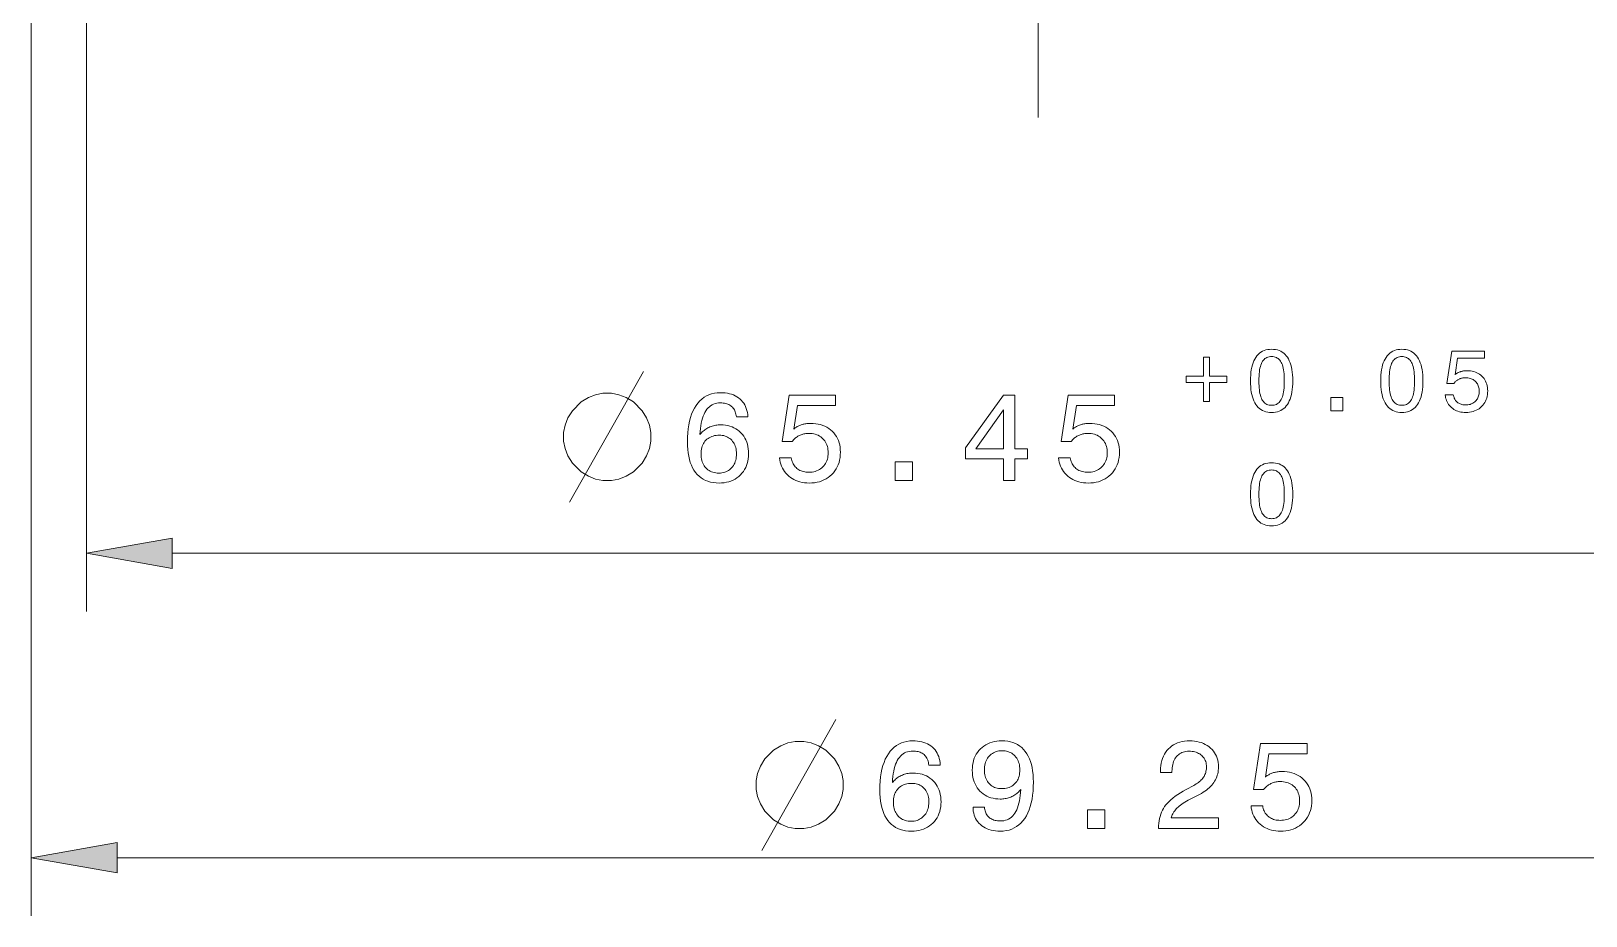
# Model space of a CAD drawing. Extents: x 0 to 297, y 0 to 420.
# Drawn here: x 74 to 127.5, y 122.9 to 153.3 of the extents above; entities that cross this region are included whole.
import ezdxf

# ---------------------------------------------------------------- set-up
doc = ezdxf.new("R2010")
doc.units = 0
doc.linetypes.add('DASHDOT', pattern=[18.5, 12, -3, 0.5, -3])

msp = doc.modelspace()

# ---------------------------------------------------------------- linework, layer by layer
at = {"color": 7, "linetype": 'DASHDOT', "lineweight": 13}
msp.add_line((108.657, 378.695), (108.657, 150.381), dxfattribs=at)
at = {"color": 7, "lineweight": 13}
for p, q in [((74.032, 172.708), (74.032, 122.926)), ((75.932, 154.208), (75.932, 133.396)), ((78.886, 135.396), (138.427, 135.396)), ((76.986, 124.926), (140.327, 124.926))]:
    msp.add_line(p, q, dxfattribs=at)
for points in [[(115.96, 141.32), (115.962, 141.424), (115.968, 141.523), (115.977, 141.617), (115.99, 141.705), (116.007, 141.789), (116.027, 141.868), (116.052, 141.941), (116.079, 142.009), (116.111, 142.073), (116.146, 142.131), (116.185, 142.184), (116.228, 142.231), (116.273, 142.273), (116.322, 142.309), (116.375, 142.339), (116.431, 142.364), (116.49, 142.384), (116.552, 142.398), (116.619, 142.406), (116.688, 142.409), (116.758, 142.406), (116.824, 142.398), (116.887, 142.384), (116.947, 142.365), (117.003, 142.34), (117.055, 142.31), (117.104, 142.274), (117.15, 142.232), (117.192, 142.185), (117.23, 142.133), (117.265, 142.075), (117.296, 142.012), (117.324, 141.944), (117.348, 141.87), (117.368, 141.792), (117.385, 141.708), (117.398, 141.619), (117.407, 141.524), (117.412, 141.425), (117.414, 141.32), (117.412, 141.215), (117.407, 141.116), (117.398, 141.022), (117.385, 140.933), (117.368, 140.849), (117.348, 140.771), (117.324, 140.698), (117.296, 140.63), (117.265, 140.567), (117.23, 140.51), (117.192, 140.458), (117.15, 140.411), (117.104, 140.37), (117.055, 140.334), (117.003, 140.304), (116.947, 140.279), (116.887, 140.26), (116.824, 140.246), (116.758, 140.238), (116.688, 140.235), (116.619, 140.238), (116.552, 140.246), (116.49, 140.26), (116.431, 140.279), (116.375, 140.304), (116.322, 140.335), (116.273, 140.37), (116.228, 140.412), (116.185, 140.459), (116.146, 140.511), (116.111, 140.569), (116.079, 140.632), (116.052, 140.7), (116.027, 140.773), (116.007, 140.851), (115.99, 140.935), (115.977, 141.023), (115.968, 141.117), (115.962, 141.216)], [(120.438, 141.32), (120.44, 141.424), (120.445, 141.523), (120.455, 141.617), (120.468, 141.705), (120.484, 141.789), (120.505, 141.868), (120.529, 141.941), (120.557, 142.009), (120.588, 142.073), (120.624, 142.131), (120.663, 142.184), (120.705, 142.231), (120.751, 142.273), (120.8, 142.309), (120.852, 142.339), (120.908, 142.364), (120.967, 142.384), (121.03, 142.398), (121.096, 142.406), (121.165, 142.409), (121.235, 142.406), (121.302, 142.398), (121.365, 142.384), (121.424, 142.365), (121.48, 142.34), (121.533, 142.31), (121.582, 142.274), (121.627, 142.232), (121.669, 142.185), (121.708, 142.133), (121.743, 142.075), (121.774, 142.012), (121.801, 141.944), (121.825, 141.87), (121.846, 141.792), (121.862, 141.708), (121.875, 141.619), (121.884, 141.524), (121.89, 141.425), (121.891, 141.32), (121.89, 141.215), (121.884, 141.116), (121.875, 141.022), (121.862, 140.933), (121.846, 140.849), (121.825, 140.771), (121.801, 140.698), (121.774, 140.63), (121.743, 140.567), (121.708, 140.51), (121.669, 140.458), (121.627, 140.411), (121.582, 140.37), (121.533, 140.334), (121.48, 140.304), (121.424, 140.279), (121.365, 140.26), (121.302, 140.246), (121.235, 140.238), (121.165, 140.235), (121.096, 140.238), (121.03, 140.246), (120.967, 140.26), (120.908, 140.279), (120.852, 140.304), (120.8, 140.335), (120.751, 140.37), (120.705, 140.412), (120.663, 140.459), (120.624, 140.511), (120.588, 140.569), (120.557, 140.632), (120.529, 140.7), (120.505, 140.773), (120.484, 140.851), (120.468, 140.935), (120.455, 141.023), (120.445, 141.117), (120.44, 141.216)], [(122.656, 140.843), (122.936, 140.843), (122.942, 140.811), (122.95, 140.781), (122.959, 140.751), (122.97, 140.724), (122.983, 140.697), (122.998, 140.672), (123.014, 140.649), (123.032, 140.627), (123.051, 140.606), (123.073, 140.587), (123.096, 140.57), (123.12, 140.554), (123.145, 140.54), (123.172, 140.528), (123.2, 140.518), (123.229, 140.51), (123.259, 140.503), (123.29, 140.499), (123.323, 140.496), (123.357, 140.495), (123.398, 140.496), (123.438, 140.5), (123.476, 140.507), (123.513, 140.515), (123.547, 140.527), (123.58, 140.541), (123.612, 140.558), (123.642, 140.577), (123.67, 140.599), (123.696, 140.623), (123.721, 140.65), (123.743, 140.678), (123.762, 140.708), (123.779, 140.739), (123.793, 140.772), (123.804, 140.807), (123.813, 140.843), (123.82, 140.881), (123.823, 140.92), (123.825, 140.961), (123.823, 141.003), (123.82, 141.043), (123.813, 141.082), (123.804, 141.119), (123.793, 141.154), (123.779, 141.187), (123.763, 141.218), (123.743, 141.248), (123.722, 141.276), (123.698, 141.302), (123.672, 141.326), (123.644, 141.348), (123.614, 141.367), (123.582, 141.383), (123.549, 141.397), (123.514, 141.409), (123.477, 141.418), (123.439, 141.424), (123.399, 141.428), (123.357, 141.429), (123.333, 141.429), (123.309, 141.427), (123.285, 141.425), (123.262, 141.421), (123.24, 141.417), (123.218, 141.412), (123.196, 141.405), (123.175, 141.398), (123.154, 141.39), (123.133, 141.38), (123.113, 141.37), (123.094, 141.359), (123.075, 141.347), (123.057, 141.334), (123.039, 141.32), (123.021, 141.305), (123.004, 141.289), (122.988, 141.272), (122.972, 141.254), (122.957, 141.236), (122.716, 141.236), (122.882, 142.348), (124.003, 142.348), (124.003, 142.101), (123.084, 142.101), (123, 141.535), (123.015, 141.548), (123.031, 141.561), (123.047, 141.572), (123.064, 141.583), (123.082, 141.594), (123.1, 141.604), (123.119, 141.613), (123.138, 141.621), (123.157, 141.629), (123.178, 141.636), (123.198, 141.643), (123.219, 141.649), (123.241, 141.654), (123.263, 141.659), (123.285, 141.662), (123.307, 141.666), (123.33, 141.668), (123.354, 141.67), (123.377, 141.671), (123.401, 141.671), (123.465, 141.669), (123.525, 141.663), (123.584, 141.654), (123.64, 141.64), (123.693, 141.623), (123.744, 141.602), (123.792, 141.577), (123.838, 141.548), (123.881, 141.516), (123.921, 141.479), (123.959, 141.44), (123.992, 141.398), (124.022, 141.353), (124.047, 141.307), (124.069, 141.258), (124.087, 141.206), (124.101, 141.152), (124.111, 141.096), (124.116, 141.037), (124.118, 140.976), (124.116, 140.911), (124.11, 140.849), (124.1, 140.789), (124.085, 140.732), (124.066, 140.677), (124.043, 140.625), (124.016, 140.575), (123.985, 140.527), (123.949, 140.483), (123.91, 140.44), (123.867, 140.401), (123.821, 140.366), (123.773, 140.336), (123.722, 140.309), (123.669, 140.286), (123.614, 140.268), (123.555, 140.254), (123.495, 140.243), (123.432, 140.237), (123.366, 140.235), (123.307, 140.237), (123.251, 140.242), (123.197, 140.25), (123.145, 140.262), (123.094, 140.277), (123.046, 140.296), (123, 140.317), (122.956, 140.342), (122.914, 140.371), (122.874, 140.403), (122.836, 140.437), (122.802, 140.474), (122.772, 140.513), (122.745, 140.554), (122.721, 140.597), (122.701, 140.642), (122.685, 140.689), (122.672, 140.738), (122.662, 140.79)], [(114.344, 142.133), (114.556, 142.133), (114.556, 141.478), (115.152, 141.478), (115.152, 141.268), (114.556, 141.268), (114.556, 140.613), (114.344, 140.613), (114.344, 141.268), (113.745, 141.268), (113.745, 141.478), (114.344, 141.478)], [(116.25, 141.32), (116.251, 141.235), (116.254, 141.156), (116.259, 141.08), (116.267, 141.01), (116.276, 140.944), (116.288, 140.883), (116.302, 140.826), (116.318, 140.774), (116.336, 140.727), (116.356, 140.685), (116.378, 140.646), (116.403, 140.612), (116.43, 140.582), (116.46, 140.556), (116.492, 140.533), (116.526, 140.515), (116.563, 140.501), (116.602, 140.491), (116.644, 140.485), (116.688, 140.483), (116.732, 140.485), (116.774, 140.491), (116.813, 140.501), (116.85, 140.515), (116.884, 140.533), (116.916, 140.555), (116.946, 140.581), (116.973, 140.611), (116.997, 140.645), (117.019, 140.682), (117.039, 140.725), (117.057, 140.772), (117.072, 140.823), (117.086, 140.88), (117.097, 140.941), (117.107, 141.008), (117.114, 141.078), (117.119, 141.154), (117.122, 141.235), (117.123, 141.32), (117.122, 141.405), (117.119, 141.486), (117.114, 141.562), (117.107, 141.633), (117.097, 141.7), (117.086, 141.761), (117.072, 141.818), (117.057, 141.87), (117.039, 141.917), (117.019, 141.959), (116.997, 141.997), (116.973, 142.031), (116.946, 142.061), (116.916, 142.086), (116.884, 142.108), (116.85, 142.126), (116.813, 142.14), (116.774, 142.15), (116.732, 142.156), (116.688, 142.158), (116.644, 142.156), (116.602, 142.15), (116.563, 142.14), (116.526, 142.126), (116.492, 142.108), (116.46, 142.086), (116.43, 142.059), (116.403, 142.029), (116.378, 141.995), (116.356, 141.957), (116.336, 141.914), (116.318, 141.867), (116.302, 141.815), (116.288, 141.758), (116.276, 141.697), (116.267, 141.631), (116.259, 141.56), (116.254, 141.485), (116.251, 141.405)], [(120.727, 141.32), (120.728, 141.235), (120.731, 141.156), (120.737, 141.08), (120.744, 141.01), (120.754, 140.944), (120.765, 140.883), (120.779, 140.826), (120.795, 140.774), (120.813, 140.727), (120.833, 140.685), (120.856, 140.646), (120.881, 140.612), (120.908, 140.582), (120.938, 140.556), (120.97, 140.533), (121.004, 140.515), (121.041, 140.501), (121.08, 140.491), (121.121, 140.485), (121.165, 140.483), (121.21, 140.485), (121.251, 140.491), (121.291, 140.501), (121.328, 140.515), (121.362, 140.533), (121.394, 140.555), (121.423, 140.581), (121.45, 140.611), (121.475, 140.645), (121.497, 140.682), (121.516, 140.725), (121.534, 140.772), (121.55, 140.823), (121.563, 140.88), (121.575, 140.941), (121.584, 141.008), (121.591, 141.078), (121.597, 141.154), (121.6, 141.235), (121.601, 141.32), (121.6, 141.405), (121.597, 141.486), (121.591, 141.562), (121.584, 141.633), (121.575, 141.7), (121.563, 141.761), (121.55, 141.818), (121.534, 141.87), (121.516, 141.917), (121.497, 141.959), (121.475, 141.997), (121.45, 142.031), (121.423, 142.061), (121.394, 142.086), (121.362, 142.108), (121.328, 142.126), (121.291, 142.14), (121.251, 142.15), (121.21, 142.156), (121.165, 142.158), (121.121, 142.156), (121.08, 142.15), (121.041, 142.14), (121.004, 142.126), (120.97, 142.108), (120.938, 142.086), (120.908, 142.059), (120.881, 142.029), (120.856, 141.995), (120.833, 141.957), (120.813, 141.914), (120.795, 141.867), (120.779, 141.815), (120.765, 141.758), (120.754, 141.697), (120.744, 141.631), (120.737, 141.56), (120.731, 141.485), (120.728, 141.405)], [(93.993, 140.896), (93.693, 140.896), (93.443, 140.846), (93.193, 140.746), (92.943, 140.596), (92.643, 140.296), (92.493, 140.046), (92.393, 139.796), (92.343, 139.546), (92.343, 139.246), (92.393, 138.996), (92.493, 138.746), (92.643, 138.496), (92.943, 138.196), (93.193, 138.046), (93.443, 137.946), (93.693, 137.896), (93.993, 137.896), (94.243, 137.946), (94.493, 138.046), (94.743, 138.196), (95.043, 138.496), (95.193, 138.746), (95.293, 138.996), (95.343, 139.246), (95.343, 139.546), (95.293, 139.796), (95.193, 140.046), (95.043, 140.296), (94.743, 140.596), (94.493, 140.746), (94.243, 140.846)], [(98.679, 140.084), (98.283, 140.084), (98.277, 140.13), (98.269, 140.173), (98.258, 140.215), (98.245, 140.254), (98.23, 140.29), (98.213, 140.325), (98.193, 140.357), (98.171, 140.388), (98.147, 140.416), (98.12, 140.441), (98.091, 140.465), (98.06, 140.486), (98.027, 140.504), (97.992, 140.52), (97.955, 140.534), (97.916, 140.545), (97.875, 140.554), (97.831, 140.56), (97.786, 140.563), (97.739, 140.565), (97.674, 140.562), (97.613, 140.554), (97.555, 140.54), (97.5, 140.522), (97.448, 140.497), (97.399, 140.468), (97.354, 140.432), (97.311, 140.392), (97.271, 140.346), (97.235, 140.295), (97.201, 140.238), (97.171, 140.176), (97.143, 140.108), (97.118, 140.034), (97.096, 139.955), (97.077, 139.871), (97.061, 139.781), (97.048, 139.685), (97.038, 139.584), (97.03, 139.477), (97.056, 139.509), (97.083, 139.539), (97.111, 139.567), (97.14, 139.594), (97.171, 139.62), (97.202, 139.644), (97.235, 139.666), (97.268, 139.687), (97.303, 139.706), (97.339, 139.724), (97.376, 139.74), (97.414, 139.754), (97.452, 139.767), (97.492, 139.778), (97.532, 139.787), (97.574, 139.794), (97.616, 139.8), (97.659, 139.805), (97.702, 139.807), (97.747, 139.808), (97.831, 139.805), (97.911, 139.797), (97.988, 139.783), (98.062, 139.764), (98.133, 139.74), (98.2, 139.71), (98.265, 139.674), (98.326, 139.633), (98.384, 139.587), (98.439, 139.535), (98.489, 139.479), (98.534, 139.419), (98.574, 139.355), (98.609, 139.289), (98.638, 139.218), (98.662, 139.145), (98.68, 139.067), (98.694, 138.987), (98.702, 138.903), (98.704, 138.815), (98.701, 138.727), (98.693, 138.643), (98.679, 138.562), (98.659, 138.484), (98.634, 138.41), (98.603, 138.339), (98.566, 138.271), (98.524, 138.207), (98.476, 138.146), (98.423, 138.089), (98.365, 138.036), (98.303, 137.988), (98.238, 137.946), (98.17, 137.91), (98.098, 137.879), (98.022, 137.854), (97.944, 137.834), (97.861, 137.82), (97.775, 137.812), (97.686, 137.809), (97.583, 137.813), (97.485, 137.824), (97.392, 137.842), (97.304, 137.868), (97.221, 137.9), (97.142, 137.941), (97.069, 137.988), (97.001, 138.043), (96.937, 138.105), (96.878, 138.174), (96.825, 138.25), (96.778, 138.333), (96.735, 138.422), (96.699, 138.517), (96.668, 138.619), (96.643, 138.728), (96.623, 138.843), (96.609, 138.964), (96.601, 139.092), (96.598, 139.226), (96.601, 139.383), (96.61, 139.534), (96.625, 139.676), (96.646, 139.812), (96.673, 139.94), (96.705, 140.061), (96.744, 140.175), (96.789, 140.282), (96.84, 140.381), (96.896, 140.473), (96.958, 140.557), (97.025, 140.632), (97.097, 140.698), (97.173, 140.756), (97.255, 140.804), (97.341, 140.844), (97.431, 140.875), (97.527, 140.897), (97.627, 140.91), (97.732, 140.915), (97.816, 140.913), (97.896, 140.906), (97.973, 140.895), (98.046, 140.88), (98.115, 140.86), (98.181, 140.837), (98.243, 140.808), (98.302, 140.776), (98.357, 140.739), (98.408, 140.698), (98.455, 140.652), (98.498, 140.604), (98.536, 140.551), (98.57, 140.495), (98.6, 140.436), (98.624, 140.372), (98.645, 140.306), (98.661, 140.235), (98.672, 140.162)], [(99.771, 138.678), (100.172, 138.678), (100.18, 138.632), (100.191, 138.588), (100.204, 138.547), (100.22, 138.507), (100.238, 138.469), (100.259, 138.434), (100.282, 138.4), (100.308, 138.369), (100.336, 138.339), (100.367, 138.312), (100.399, 138.287), (100.434, 138.265), (100.47, 138.245), (100.508, 138.228), (100.548, 138.213), (100.589, 138.201), (100.632, 138.192), (100.677, 138.186), (100.724, 138.182), (100.772, 138.18), (100.831, 138.182), (100.888, 138.188), (100.943, 138.197), (100.995, 138.21), (101.044, 138.226), (101.092, 138.246), (101.137, 138.27), (101.179, 138.298), (101.219, 138.329), (101.257, 138.364), (101.292, 138.402), (101.323, 138.442), (101.351, 138.484), (101.375, 138.529), (101.395, 138.576), (101.411, 138.626), (101.424, 138.677), (101.433, 138.731), (101.439, 138.788), (101.441, 138.847), (101.439, 138.906), (101.433, 138.964), (101.424, 139.019), (101.412, 139.071), (101.395, 139.121), (101.375, 139.169), (101.352, 139.214), (101.325, 139.256), (101.294, 139.296), (101.259, 139.334), (101.222, 139.368), (101.182, 139.399), (101.139, 139.426), (101.094, 139.45), (101.047, 139.47), (100.997, 139.486), (100.945, 139.499), (100.89, 139.508), (100.832, 139.513), (100.772, 139.515), (100.738, 139.514), (100.704, 139.512), (100.67, 139.509), (100.637, 139.504), (100.605, 139.497), (100.573, 139.49), (100.542, 139.481), (100.512, 139.47), (100.482, 139.458), (100.453, 139.445), (100.424, 139.431), (100.397, 139.415), (100.37, 139.397), (100.343, 139.379), (100.318, 139.359), (100.293, 139.337), (100.269, 139.315), (100.246, 139.291), (100.223, 139.265), (100.201, 139.239), (99.857, 139.239), (100.094, 140.828), (101.696, 140.828), (101.696, 140.474), (100.382, 140.474), (100.262, 139.667), (100.284, 139.685), (100.307, 139.703), (100.33, 139.719), (100.354, 139.735), (100.379, 139.75), (100.405, 139.764), (100.432, 139.777), (100.459, 139.789), (100.487, 139.801), (100.516, 139.811), (100.546, 139.82), (100.576, 139.829), (100.607, 139.836), (100.638, 139.843), (100.669, 139.848), (100.702, 139.853), (100.734, 139.856), (100.768, 139.859), (100.801, 139.86), (100.836, 139.861), (100.926, 139.858), (101.013, 139.85), (101.096, 139.836), (101.176, 139.817), (101.252, 139.792), (101.325, 139.762), (101.394, 139.726), (101.459, 139.685), (101.521, 139.639), (101.579, 139.587), (101.632, 139.53), (101.68, 139.47), (101.722, 139.407), (101.759, 139.34), (101.79, 139.27), (101.815, 139.196), (101.835, 139.119), (101.849, 139.039), (101.857, 138.955), (101.86, 138.868), (101.857, 138.775), (101.848, 138.686), (101.833, 138.6), (101.812, 138.518), (101.786, 138.44), (101.753, 138.365), (101.714, 138.294), (101.669, 138.227), (101.619, 138.163), (101.562, 138.102), (101.5, 138.047), (101.435, 137.997), (101.367, 137.953), (101.294, 137.915), (101.219, 137.883), (101.139, 137.856), (101.056, 137.836), (100.969, 137.821), (100.879, 137.812), (100.785, 137.809), (100.702, 137.812), (100.621, 137.819), (100.544, 137.831), (100.469, 137.848), (100.397, 137.869), (100.329, 137.895), (100.263, 137.927), (100.199, 137.962), (100.139, 138.003), (100.082, 138.049), (100.029, 138.098), (99.98, 138.15), (99.937, 138.206), (99.898, 138.264), (99.865, 138.326), (99.836, 138.39), (99.812, 138.457), (99.794, 138.528), (99.78, 138.601)], [(107.474, 137.896), (107.474, 138.638), (106.157, 138.638), (106.157, 139.017), (107.47, 140.828), (107.862, 140.828), (107.862, 138.984), (108.29, 138.984), (108.29, 138.638), (107.862, 138.638), (107.862, 137.896)], [(109.365, 138.678), (109.766, 138.678), (109.774, 138.632), (109.785, 138.588), (109.799, 138.547), (109.814, 138.507), (109.833, 138.469), (109.853, 138.434), (109.877, 138.4), (109.902, 138.369), (109.93, 138.339), (109.961, 138.312), (109.994, 138.287), (110.028, 138.265), (110.064, 138.245), (110.102, 138.228), (110.142, 138.213), (110.184, 138.201), (110.227, 138.192), (110.272, 138.186), (110.318, 138.182), (110.367, 138.18), (110.426, 138.182), (110.483, 138.188), (110.537, 138.197), (110.589, 138.21), (110.639, 138.226), (110.686, 138.246), (110.731, 138.27), (110.774, 138.298), (110.814, 138.329), (110.852, 138.364), (110.887, 138.402), (110.918, 138.442), (110.945, 138.484), (110.969, 138.529), (110.989, 138.576), (111.006, 138.626), (111.019, 138.677), (111.028, 138.731), (111.033, 138.788), (111.035, 138.847), (111.033, 138.906), (111.028, 138.964), (111.019, 139.019), (111.006, 139.071), (110.99, 139.121), (110.97, 139.169), (110.946, 139.214), (110.919, 139.256), (110.888, 139.296), (110.854, 139.334), (110.816, 139.368), (110.776, 139.399), (110.734, 139.426), (110.689, 139.45), (110.641, 139.47), (110.592, 139.486), (110.539, 139.499), (110.484, 139.508), (110.427, 139.513), (110.367, 139.515), (110.332, 139.514), (110.298, 139.512), (110.265, 139.509), (110.232, 139.504), (110.2, 139.497), (110.168, 139.49), (110.137, 139.481), (110.106, 139.47), (110.077, 139.458), (110.047, 139.445), (110.019, 139.431), (109.991, 139.415), (109.964, 139.397), (109.938, 139.379), (109.912, 139.359), (109.887, 139.337), (109.863, 139.315), (109.84, 139.291), (109.817, 139.265), (109.796, 139.239), (109.452, 139.239), (109.688, 140.828), (111.29, 140.828), (111.29, 140.474), (109.977, 140.474), (109.857, 139.667), (109.879, 139.685), (109.901, 139.703), (109.925, 139.719), (109.949, 139.735), (109.974, 139.75), (110, 139.764), (110.026, 139.777), (110.054, 139.789), (110.082, 139.801), (110.111, 139.811), (110.14, 139.82), (110.17, 139.829), (110.201, 139.836), (110.232, 139.843), (110.264, 139.848), (110.296, 139.853), (110.329, 139.856), (110.362, 139.859), (110.396, 139.86), (110.43, 139.861), (110.521, 139.858), (110.608, 139.85), (110.691, 139.836), (110.771, 139.817), (110.847, 139.792), (110.919, 139.762), (110.988, 139.726), (111.053, 139.685), (111.115, 139.639), (111.173, 139.587), (111.227, 139.53), (111.275, 139.47), (111.317, 139.407), (111.353, 139.34), (111.384, 139.27), (111.41, 139.196), (111.429, 139.119), (111.443, 139.039), (111.452, 138.955), (111.455, 138.868), (111.452, 138.775), (111.443, 138.686), (111.428, 138.6), (111.407, 138.518), (111.38, 138.44), (111.347, 138.365), (111.309, 138.294), (111.264, 138.227), (111.213, 138.163), (111.156, 138.102), (111.095, 138.047), (111.03, 137.997), (110.961, 137.953), (110.889, 137.915), (110.813, 137.883), (110.734, 137.856), (110.65, 137.836), (110.564, 137.821), (110.473, 137.812), (110.38, 137.809), (110.296, 137.812), (110.216, 137.819), (110.138, 137.831), (110.064, 137.848), (109.992, 137.869), (109.923, 137.895), (109.857, 137.927), (109.794, 137.962), (109.734, 138.003), (109.676, 138.049), (109.623, 138.098), (109.575, 138.15), (109.531, 138.206), (109.493, 138.264), (109.459, 138.326), (109.43, 138.39), (109.407, 138.457), (109.388, 138.528), (109.374, 138.601)], [(118.719, 140.296), (118.719, 140.746), (119.136, 140.746), (119.136, 140.296)], [(106.519, 138.984), (107.474, 138.984), (107.474, 140.327)], [(98.287, 138.811), (98.285, 138.868), (98.28, 138.923), (98.272, 138.976), (98.261, 139.026), (98.246, 139.074), (98.228, 139.12), (98.207, 139.163), (98.183, 139.204), (98.155, 139.243), (98.124, 139.279), (98.091, 139.312), (98.055, 139.342), (98.018, 139.368), (97.978, 139.391), (97.937, 139.41), (97.893, 139.426), (97.848, 139.438), (97.8, 139.447), (97.75, 139.452), (97.699, 139.454), (97.641, 139.452), (97.586, 139.447), (97.533, 139.438), (97.483, 139.426), (97.435, 139.41), (97.39, 139.391), (97.348, 139.369), (97.308, 139.343), (97.271, 139.314), (97.236, 139.281), (97.204, 139.245), (97.175, 139.207), (97.15, 139.166), (97.129, 139.122), (97.11, 139.076), (97.095, 139.027), (97.083, 138.976), (97.075, 138.922), (97.07, 138.865), (97.068, 138.806), (97.07, 138.747), (97.075, 138.691), (97.083, 138.637), (97.095, 138.585), (97.11, 138.536), (97.128, 138.489), (97.149, 138.445), (97.174, 138.404), (97.202, 138.365), (97.234, 138.328), (97.268, 138.294), (97.305, 138.264), (97.344, 138.238), (97.385, 138.215), (97.428, 138.195), (97.474, 138.179), (97.523, 138.167), (97.573, 138.158), (97.626, 138.153), (97.682, 138.151), (97.735, 138.153), (97.786, 138.158), (97.834, 138.167), (97.881, 138.18), (97.926, 138.196), (97.969, 138.216), (98.009, 138.24), (98.048, 138.268), (98.085, 138.299), (98.119, 138.333), (98.151, 138.371), (98.18, 138.411), (98.205, 138.453), (98.226, 138.497), (98.245, 138.544), (98.26, 138.593), (98.272, 138.644), (98.28, 138.697), (98.285, 138.753)], [(103.741, 137.896), (103.741, 138.539), (104.337, 138.539), (104.337, 137.896)], [(115.96, 137.42), (115.962, 137.524), (115.968, 137.623), (115.977, 137.717), (115.99, 137.805), (116.007, 137.889), (116.027, 137.968), (116.052, 138.041), (116.079, 138.109), (116.111, 138.173), (116.146, 138.231), (116.185, 138.284), (116.228, 138.331), (116.273, 138.373), (116.322, 138.409), (116.375, 138.439), (116.431, 138.464), (116.49, 138.484), (116.552, 138.498), (116.619, 138.506), (116.688, 138.509), (116.758, 138.506), (116.824, 138.498), (116.887, 138.484), (116.947, 138.465), (117.003, 138.44), (117.055, 138.41), (117.104, 138.374), (117.15, 138.332), (117.192, 138.285), (117.23, 138.233), (117.265, 138.175), (117.296, 138.112), (117.324, 138.044), (117.348, 137.97), (117.368, 137.892), (117.385, 137.808), (117.398, 137.719), (117.407, 137.624), (117.412, 137.525), (117.414, 137.42), (117.412, 137.315), (117.407, 137.216), (117.398, 137.122), (117.385, 137.033), (117.368, 136.949), (117.348, 136.871), (117.324, 136.798), (117.296, 136.73), (117.265, 136.667), (117.23, 136.61), (117.192, 136.558), (117.15, 136.511), (117.104, 136.47), (117.055, 136.434), (117.003, 136.404), (116.947, 136.379), (116.887, 136.36), (116.824, 136.346), (116.758, 136.338), (116.688, 136.335), (116.619, 136.338), (116.552, 136.346), (116.49, 136.36), (116.431, 136.379), (116.375, 136.404), (116.322, 136.435), (116.273, 136.47), (116.228, 136.512), (116.185, 136.559), (116.146, 136.611), (116.111, 136.669), (116.079, 136.732), (116.052, 136.8), (116.027, 136.873), (116.007, 136.951), (115.99, 137.035), (115.977, 137.123), (115.968, 137.217), (115.962, 137.316)], [(116.25, 137.42), (116.251, 137.335), (116.254, 137.256), (116.259, 137.18), (116.267, 137.11), (116.276, 137.044), (116.288, 136.983), (116.302, 136.926), (116.318, 136.874), (116.336, 136.827), (116.356, 136.785), (116.378, 136.746), (116.403, 136.712), (116.43, 136.682), (116.46, 136.656), (116.492, 136.633), (116.526, 136.615), (116.563, 136.601), (116.602, 136.591), (116.644, 136.585), (116.688, 136.583), (116.732, 136.585), (116.774, 136.591), (116.813, 136.601), (116.85, 136.615), (116.884, 136.633), (116.916, 136.655), (116.946, 136.681), (116.973, 136.711), (116.997, 136.745), (117.019, 136.782), (117.039, 136.825), (117.057, 136.872), (117.072, 136.923), (117.086, 136.98), (117.097, 137.041), (117.107, 137.107), (117.114, 137.178), (117.119, 137.254), (117.122, 137.335), (117.123, 137.42), (117.122, 137.505), (117.119, 137.586), (117.114, 137.662), (117.107, 137.733), (117.097, 137.8), (117.086, 137.861), (117.072, 137.918), (117.057, 137.97), (117.039, 138.017), (117.019, 138.059), (116.997, 138.097), (116.973, 138.131), (116.946, 138.16), (116.916, 138.186), (116.884, 138.208), (116.85, 138.226), (116.813, 138.24), (116.774, 138.25), (116.732, 138.256), (116.688, 138.258), (116.644, 138.256), (116.602, 138.25), (116.563, 138.24), (116.526, 138.226), (116.492, 138.208), (116.46, 138.186), (116.43, 138.159), (116.403, 138.129), (116.378, 138.095), (116.356, 138.057), (116.336, 138.014), (116.318, 137.967), (116.302, 137.915), (116.288, 137.858), (116.276, 137.797), (116.267, 137.731), (116.259, 137.66), (116.254, 137.585), (116.251, 137.505)], [(78.886, 135.917), (75.932, 135.396), (78.886, 134.875)], [(100.608, 128.926), (100.308, 128.926), (100.058, 128.876), (99.808, 128.776), (99.558, 128.626), (99.258, 128.326), (99.108, 128.076), (99.008, 127.826), (98.958, 127.576), (98.958, 127.276), (99.008, 127.026), (99.108, 126.776), (99.258, 126.526), (99.558, 126.226), (99.808, 126.076), (100.058, 125.976), (100.308, 125.926), (100.608, 125.926), (100.858, 125.976), (101.108, 126.076), (101.358, 126.226), (101.658, 126.526), (101.808, 126.776), (101.908, 127.026), (101.958, 127.276), (101.958, 127.576), (101.908, 127.826), (101.808, 128.076), (101.658, 128.326), (101.358, 128.626), (101.108, 128.776), (100.858, 128.876)], [(105.294, 128.114), (104.898, 128.114), (104.892, 128.16), (104.884, 128.203), (104.874, 128.245), (104.861, 128.284), (104.846, 128.321), (104.828, 128.355), (104.809, 128.388), (104.787, 128.418), (104.762, 128.446), (104.736, 128.472), (104.707, 128.495), (104.676, 128.516), (104.643, 128.535), (104.608, 128.551), (104.571, 128.564), (104.531, 128.575), (104.49, 128.584), (104.447, 128.59), (104.401, 128.594), (104.354, 128.595), (104.29, 128.592), (104.229, 128.584), (104.17, 128.571), (104.115, 128.552), (104.064, 128.528), (104.015, 128.498), (103.969, 128.463), (103.926, 128.422), (103.887, 128.376), (103.85, 128.325), (103.817, 128.268), (103.786, 128.206), (103.758, 128.138), (103.733, 128.065), (103.711, 127.986), (103.692, 127.901), (103.676, 127.811), (103.663, 127.715), (103.653, 127.614), (103.646, 127.507), (103.671, 127.539), (103.698, 127.569), (103.727, 127.598), (103.756, 127.625), (103.786, 127.65), (103.817, 127.674), (103.85, 127.696), (103.884, 127.717), (103.919, 127.736), (103.954, 127.754), (103.991, 127.77), (104.029, 127.784), (104.068, 127.797), (104.107, 127.808), (104.148, 127.817), (104.189, 127.825), (104.231, 127.831), (104.274, 127.835), (104.318, 127.837), (104.362, 127.838), (104.446, 127.835), (104.526, 127.827), (104.603, 127.814), (104.677, 127.794), (104.748, 127.77), (104.816, 127.74), (104.88, 127.704), (104.941, 127.663), (104.999, 127.617), (105.054, 127.565), (105.104, 127.509), (105.15, 127.449), (105.189, 127.386), (105.224, 127.319), (105.253, 127.249), (105.277, 127.175), (105.296, 127.098), (105.309, 127.017), (105.317, 126.933), (105.32, 126.845), (105.317, 126.757), (105.308, 126.673), (105.294, 126.592), (105.274, 126.514), (105.249, 126.44), (105.218, 126.369), (105.182, 126.302), (105.139, 126.237), (105.092, 126.176), (105.038, 126.119), (104.98, 126.066), (104.919, 126.018), (104.854, 125.976), (104.785, 125.94), (104.713, 125.909), (104.638, 125.884), (104.559, 125.865), (104.476, 125.851), (104.391, 125.842), (104.301, 125.84), (104.198, 125.843), (104.1, 125.854), (104.007, 125.872), (103.919, 125.898), (103.836, 125.931), (103.758, 125.971), (103.684, 126.018), (103.616, 126.073), (103.552, 126.135), (103.494, 126.204), (103.441, 126.28), (103.393, 126.363), (103.351, 126.452), (103.314, 126.548), (103.284, 126.65), (103.258, 126.758), (103.239, 126.873), (103.225, 126.994), (103.216, 127.122), (103.213, 127.256), (103.216, 127.414), (103.225, 127.564), (103.24, 127.707), (103.261, 127.842), (103.288, 127.971), (103.321, 128.092), (103.36, 128.206), (103.404, 128.312), (103.455, 128.411), (103.512, 128.503), (103.574, 128.587), (103.641, 128.662), (103.712, 128.729), (103.789, 128.786), (103.87, 128.835), (103.956, 128.874), (104.047, 128.905), (104.142, 128.927), (104.243, 128.941), (104.348, 128.945), (104.431, 128.943), (104.512, 128.936), (104.588, 128.925), (104.661, 128.91), (104.731, 128.891), (104.796, 128.867), (104.858, 128.839), (104.917, 128.806), (104.972, 128.769), (105.023, 128.728), (105.071, 128.683), (105.113, 128.634), (105.152, 128.581), (105.186, 128.525), (105.215, 128.466), (105.24, 128.403), (105.26, 128.336), (105.276, 128.266), (105.287, 128.192)], [(106.42, 126.668), (106.816, 126.668), (106.82, 126.624), (106.826, 126.582), (106.835, 126.542), (106.846, 126.503), (106.86, 126.467), (106.876, 126.433), (106.896, 126.401), (106.918, 126.371), (106.942, 126.342), (106.969, 126.316), (106.999, 126.292), (107.03, 126.27), (107.064, 126.251), (107.099, 126.235), (107.137, 126.221), (107.177, 126.21), (107.219, 126.201), (107.262, 126.195), (107.308, 126.191), (107.356, 126.189), (107.42, 126.192), (107.481, 126.2), (107.54, 126.214), (107.595, 126.232), (107.646, 126.257), (107.695, 126.286), (107.741, 126.321), (107.784, 126.362), (107.823, 126.407), (107.86, 126.458), (107.893, 126.515), (107.924, 126.577), (107.952, 126.645), (107.977, 126.718), (107.999, 126.797), (108.018, 126.882), (108.034, 126.973), (108.047, 127.068), (108.057, 127.17), (108.064, 127.277), (108.039, 127.245), (108.012, 127.215), (107.984, 127.186), (107.954, 127.159), (107.924, 127.133), (107.893, 127.109), (107.86, 127.086), (107.827, 127.066), (107.792, 127.046), (107.757, 127.029), (107.72, 127.013), (107.682, 126.998), (107.644, 126.986), (107.605, 126.975), (107.565, 126.965), (107.524, 126.958), (107.482, 126.952), (107.44, 126.948), (107.396, 126.945), (107.352, 126.944), (107.268, 126.947), (107.188, 126.955), (107.111, 126.969), (107.037, 126.988), (106.966, 127.012), (106.898, 127.043), (106.834, 127.078), (106.773, 127.119), (106.715, 127.165), (106.66, 127.217), (106.61, 127.274), (106.565, 127.333), (106.525, 127.397), (106.49, 127.463), (106.461, 127.534), (106.437, 127.607), (106.419, 127.685), (106.405, 127.765), (106.397, 127.85), (106.395, 127.937), (106.398, 128.025), (106.406, 128.11), (106.42, 128.191), (106.44, 128.269), (106.465, 128.344), (106.496, 128.415), (106.533, 128.483), (106.575, 128.547), (106.623, 128.608), (106.676, 128.666), (106.734, 128.719), (106.796, 128.766), (106.861, 128.808), (106.929, 128.844), (107.001, 128.875), (107.077, 128.9), (107.155, 128.92), (107.238, 128.934), (107.324, 128.942), (107.413, 128.945), (107.516, 128.941), (107.613, 128.93), (107.706, 128.912), (107.794, 128.887), (107.877, 128.854), (107.954, 128.814), (108.028, 128.766), (108.096, 128.712), (108.159, 128.65), (108.217, 128.58), (108.27, 128.504), (108.318, 128.421), (108.36, 128.332), (108.396, 128.237), (108.427, 128.135), (108.452, 128.026), (108.471, 127.912), (108.485, 127.79), (108.494, 127.662), (108.497, 127.528), (108.494, 127.37), (108.485, 127.218), (108.47, 127.075), (108.449, 126.939), (108.422, 126.81), (108.39, 126.689), (108.351, 126.575), (108.306, 126.468), (108.256, 126.369), (108.199, 126.278), (108.137, 126.195), (108.07, 126.12), (107.998, 126.054), (107.921, 125.997), (107.839, 125.949), (107.752, 125.91), (107.659, 125.879), (107.562, 125.857), (107.459, 125.844), (107.352, 125.84), (107.268, 125.842), (107.188, 125.849), (107.112, 125.86), (107.039, 125.876), (106.969, 125.896), (106.903, 125.921), (106.84, 125.95), (106.781, 125.984), (106.725, 126.022), (106.673, 126.065), (106.625, 126.112), (106.582, 126.161), (106.544, 126.214), (106.511, 126.27), (106.483, 126.329), (106.46, 126.39), (106.443, 126.455), (106.43, 126.523), (106.423, 126.594)], [(112.799, 125.926), (112.799, 125.939), (112.802, 126.026), (112.808, 126.111), (112.818, 126.192), (112.833, 126.271), (112.851, 126.347), (112.874, 126.42), (112.901, 126.49), (112.932, 126.557), (112.967, 126.621), (113.006, 126.682), (113.051, 126.741), (113.102, 126.801), (113.16, 126.86), (113.225, 126.92), (113.296, 126.979), (113.374, 127.038), (113.459, 127.097), (113.55, 127.156), (113.648, 127.214), (113.752, 127.273), (114.008, 127.412), (114.052, 127.437), (114.094, 127.463), (114.134, 127.49), (114.171, 127.517), (114.206, 127.544), (114.238, 127.573), (114.268, 127.601), (114.296, 127.631), (114.32, 127.661), (114.343, 127.692), (114.363, 127.723), (114.381, 127.756), (114.396, 127.789), (114.41, 127.824), (114.422, 127.86), (114.431, 127.897), (114.439, 127.935), (114.444, 127.974), (114.447, 128.014), (114.448, 128.055), (114.446, 128.102), (114.442, 128.147), (114.433, 128.19), (114.422, 128.231), (114.407, 128.271), (114.389, 128.308), (114.368, 128.344), (114.344, 128.378), (114.316, 128.41), (114.285, 128.44), (114.251, 128.468), (114.215, 128.493), (114.177, 128.515), (114.136, 128.534), (114.094, 128.55), (114.049, 128.563), (114.002, 128.573), (113.952, 128.581), (113.901, 128.585), (113.847, 128.587), (113.794, 128.585), (113.743, 128.579), (113.694, 128.57), (113.648, 128.557), (113.604, 128.54), (113.562, 128.52), (113.523, 128.496), (113.486, 128.468), (113.451, 128.436), (113.418, 128.401), (113.388, 128.363), (113.362, 128.321), (113.338, 128.277), (113.318, 128.23), (113.3, 128.181), (113.286, 128.128), (113.275, 128.073), (113.267, 128.015), (113.263, 127.954), (113.261, 127.891), (113.261, 127.855), (112.869, 127.855), (112.869, 127.916), (112.872, 128.009), (112.88, 128.098), (112.893, 128.183), (112.912, 128.264), (112.937, 128.341), (112.966, 128.414), (113.001, 128.484), (113.042, 128.549), (113.088, 128.61), (113.139, 128.668), (113.195, 128.72), (113.255, 128.768), (113.318, 128.809), (113.385, 128.845), (113.457, 128.876), (113.532, 128.901), (113.611, 128.92), (113.693, 128.934), (113.78, 128.942), (113.87, 128.945), (113.957, 128.942), (114.041, 128.935), (114.121, 128.923), (114.197, 128.905), (114.271, 128.883), (114.341, 128.856), (114.407, 128.824), (114.47, 128.787), (114.53, 128.745), (114.586, 128.698), (114.638, 128.647), (114.684, 128.593), (114.725, 128.536), (114.761, 128.476), (114.791, 128.413), (114.816, 128.347), (114.835, 128.278), (114.848, 128.205), (114.856, 128.13), (114.859, 128.051), (114.858, 127.99), (114.853, 127.93), (114.845, 127.872), (114.834, 127.815), (114.819, 127.76), (114.802, 127.707), (114.781, 127.655), (114.757, 127.604), (114.729, 127.556), (114.699, 127.508), (114.665, 127.462), (114.628, 127.417), (114.588, 127.374), (114.544, 127.332), (114.497, 127.291), (114.446, 127.251), (114.392, 127.213), (114.335, 127.175), (114.274, 127.139), (114.21, 127.104), (113.957, 126.976), (113.887, 126.939), (113.821, 126.902), (113.759, 126.867), (113.701, 126.831), (113.647, 126.797), (113.598, 126.764), (113.552, 126.731), (113.51, 126.699), (113.473, 126.667), (113.439, 126.636), (113.409, 126.606), (113.381, 126.574), (113.355, 126.542), (113.331, 126.509), (113.309, 126.476), (113.289, 126.441), (113.272, 126.406), (113.256, 126.371), (113.243, 126.334), (113.232, 126.297), (114.859, 126.297), (114.859, 125.926)], [(115.981, 126.708), (116.381, 126.708), (116.39, 126.662), (116.401, 126.619), (116.414, 126.577), (116.43, 126.537), (116.448, 126.5), (116.469, 126.464), (116.492, 126.431), (116.518, 126.399), (116.546, 126.37), (116.576, 126.342), (116.609, 126.317), (116.644, 126.295), (116.68, 126.275), (116.718, 126.258), (116.757, 126.244), (116.799, 126.232), (116.842, 126.222), (116.887, 126.216), (116.934, 126.212), (116.982, 126.211), (117.041, 126.212), (117.098, 126.218), (117.152, 126.227), (117.204, 126.24), (117.254, 126.256), (117.301, 126.277), (117.346, 126.3), (117.389, 126.328), (117.429, 126.359), (117.467, 126.394), (117.502, 126.432), (117.533, 126.472), (117.561, 126.514), (117.584, 126.559), (117.605, 126.606), (117.621, 126.656), (117.634, 126.708), (117.643, 126.762), (117.649, 126.818), (117.651, 126.877), (117.649, 126.937), (117.643, 126.994), (117.634, 127.049), (117.622, 127.101), (117.605, 127.151), (117.585, 127.199), (117.562, 127.244), (117.534, 127.286), (117.504, 127.326), (117.469, 127.364), (117.432, 127.398), (117.392, 127.429), (117.349, 127.456), (117.304, 127.48), (117.257, 127.5), (117.207, 127.516), (117.154, 127.529), (117.1, 127.538), (117.042, 127.543), (116.982, 127.545), (116.948, 127.544), (116.913, 127.542), (116.88, 127.539), (116.847, 127.534), (116.815, 127.528), (116.783, 127.52), (116.752, 127.511), (116.722, 127.501), (116.692, 127.489), (116.663, 127.476), (116.634, 127.461), (116.607, 127.445), (116.579, 127.428), (116.553, 127.409), (116.528, 127.389), (116.503, 127.368), (116.479, 127.345), (116.455, 127.321), (116.433, 127.296), (116.411, 127.269), (116.067, 127.269), (116.303, 128.859), (117.906, 128.859), (117.906, 128.504), (116.592, 128.504), (116.472, 127.697), (116.494, 127.715), (116.517, 127.733), (116.54, 127.75), (116.564, 127.766), (116.589, 127.78), (116.615, 127.794), (116.642, 127.807), (116.669, 127.82), (116.697, 127.831), (116.726, 127.841), (116.756, 127.851), (116.786, 127.859), (116.816, 127.867), (116.847, 127.873), (116.879, 127.878), (116.911, 127.883), (116.944, 127.886), (116.977, 127.889), (117.011, 127.89), (117.045, 127.891), (117.136, 127.888), (117.223, 127.88), (117.306, 127.866), (117.386, 127.847), (117.462, 127.822), (117.535, 127.792), (117.604, 127.757), (117.669, 127.715), (117.731, 127.669), (117.789, 127.617), (117.842, 127.56), (117.89, 127.5), (117.932, 127.437), (117.969, 127.37), (118, 127.3), (118.025, 127.226), (118.045, 127.149), (118.059, 127.069), (118.067, 126.985), (118.07, 126.898), (118.067, 126.805), (118.058, 126.716), (118.043, 126.631), (118.022, 126.549), (117.995, 126.47), (117.963, 126.396), (117.924, 126.325), (117.879, 126.257), (117.828, 126.193), (117.772, 126.133), (117.71, 126.077), (117.645, 126.027), (117.577, 125.983), (117.504, 125.945), (117.428, 125.913), (117.349, 125.886), (117.266, 125.866), (117.179, 125.851), (117.089, 125.842), (116.995, 125.84), (116.912, 125.842), (116.831, 125.849), (116.754, 125.861), (116.679, 125.878), (116.607, 125.899), (116.538, 125.926), (116.472, 125.957), (116.409, 125.993), (116.349, 126.033), (116.292, 126.079), (116.238, 126.128), (116.19, 126.181), (116.146, 126.236), (116.108, 126.294), (116.074, 126.356), (116.046, 126.42), (116.022, 126.488), (116.003, 126.558), (115.99, 126.632)], [(106.812, 127.941), (106.814, 127.884), (106.819, 127.83), (106.827, 127.777), (106.838, 127.727), (106.852, 127.68), (106.87, 127.634), (106.891, 127.591), (106.915, 127.551), (106.943, 127.513), (106.973, 127.477), (107.007, 127.444), (107.042, 127.414), (107.08, 127.388), (107.119, 127.365), (107.161, 127.346), (107.205, 127.33), (107.25, 127.318), (107.298, 127.31), (107.348, 127.304), (107.4, 127.303), (107.458, 127.304), (107.513, 127.31), (107.566, 127.318), (107.616, 127.33), (107.664, 127.346), (107.709, 127.364), (107.751, 127.387), (107.791, 127.413), (107.828, 127.442), (107.863, 127.474), (107.895, 127.51), (107.923, 127.548), (107.949, 127.589), (107.97, 127.632), (107.989, 127.678), (108.004, 127.727), (108.016, 127.777), (108.024, 127.831), (108.029, 127.887), (108.031, 127.946), (108.029, 128.005), (108.024, 128.061), (108.016, 128.115), (108.004, 128.167), (107.989, 128.216), (107.97, 128.263), (107.949, 128.307), (107.923, 128.349), (107.895, 128.388), (107.863, 128.425), (107.828, 128.459), (107.791, 128.489), (107.752, 128.516), (107.711, 128.539), (107.667, 128.559), (107.621, 128.575), (107.572, 128.587), (107.521, 128.596), (107.468, 128.602), (107.413, 128.603), (107.36, 128.602), (107.309, 128.596), (107.26, 128.587), (107.214, 128.574), (107.169, 128.558), (107.127, 128.538), (107.086, 128.514), (107.048, 128.487), (107.012, 128.456), (106.978, 128.421), (106.946, 128.383), (106.918, 128.344), (106.893, 128.301), (106.872, 128.257), (106.854, 128.21), (106.839, 128.161), (106.827, 128.109), (106.819, 128.056), (106.814, 128)], [(104.902, 126.841), (104.9, 126.898), (104.896, 126.953), (104.887, 127.006), (104.876, 127.056), (104.862, 127.104), (104.844, 127.15), (104.823, 127.193), (104.798, 127.234), (104.771, 127.273), (104.74, 127.309), (104.706, 127.342), (104.671, 127.372), (104.633, 127.398), (104.594, 127.421), (104.552, 127.44), (104.509, 127.456), (104.463, 127.468), (104.415, 127.477), (104.366, 127.482), (104.314, 127.484), (104.256, 127.482), (104.201, 127.477), (104.148, 127.468), (104.098, 127.456), (104.051, 127.441), (104.006, 127.422), (103.963, 127.399), (103.923, 127.373), (103.886, 127.344), (103.851, 127.311), (103.819, 127.275), (103.791, 127.237), (103.766, 127.196), (103.744, 127.152), (103.725, 127.106), (103.71, 127.057), (103.699, 127.006), (103.69, 126.952), (103.685, 126.896), (103.684, 126.837), (103.685, 126.778), (103.69, 126.721), (103.698, 126.667), (103.71, 126.615), (103.725, 126.566), (103.743, 126.52), (103.765, 126.476), (103.789, 126.434), (103.818, 126.395), (103.849, 126.358), (103.883, 126.325), (103.92, 126.294), (103.959, 126.268), (104, 126.245), (104.044, 126.225), (104.09, 126.209), (104.138, 126.197), (104.189, 126.188), (104.242, 126.183), (104.297, 126.181), (104.35, 126.183), (104.401, 126.188), (104.45, 126.197), (104.497, 126.21), (104.541, 126.227), (104.584, 126.247), (104.625, 126.27), (104.663, 126.298), (104.7, 126.329), (104.734, 126.363), (104.766, 126.401), (104.795, 126.441), (104.82, 126.483), (104.842, 126.527), (104.86, 126.574), (104.875, 126.623), (104.887, 126.674), (104.895, 126.727), (104.9, 126.783)], [(110.356, 125.926), (110.356, 126.569), (110.953, 126.569), (110.953, 125.926)], [(76.986, 125.447), (74.032, 124.926), (76.986, 124.405)]]:
    msp.add_lwpolyline(points, close=True, dxfattribs=at)
for points in [[(92.543, 137.146), (94.243, 140.146), (95.093, 141.646)], [(99.158, 125.176), (100.858, 128.176), (101.708, 129.676)]]:
    msp.add_lwpolyline(points, dxfattribs=at)
for points in [[(78.886, 135.917), (75.932, 135.396), (78.886, 135.917), (78.886, 134.875)], [(76.986, 125.447), (74.032, 124.926), (76.986, 125.447), (76.986, 124.405)]]:
    msp.add_solid(points, dxfattribs=at)

doc.saveas('drawing.dxf')
